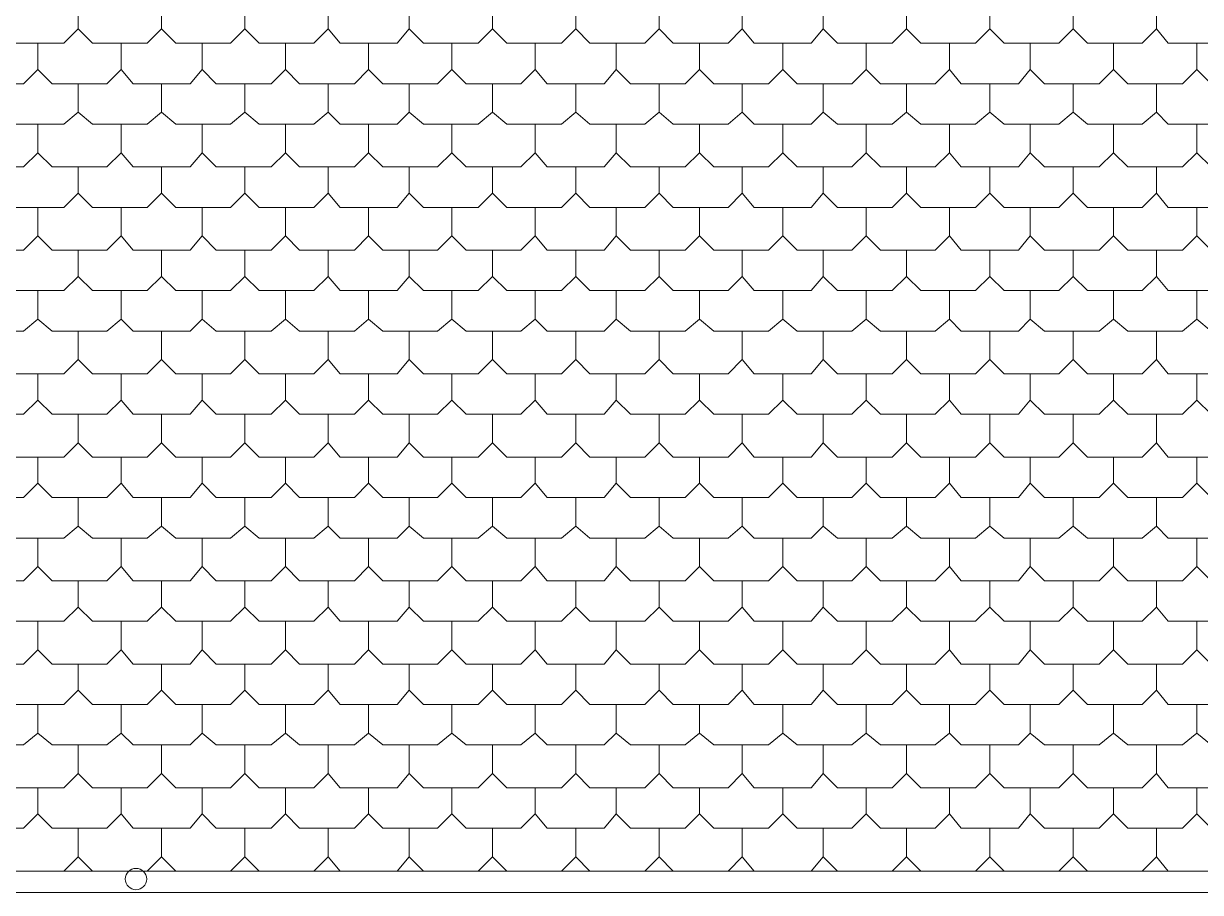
# Model space of a CAD drawing. Header units: millimetres. Extents: x -59 to 47, y 152 to 919.
# Drawn here: x -24.11 to -17.77, y 598.61 to 603.29 of the extents above; entities that cross this region are included whole.
import ezdxf

# ---------------------------------------------------------------- set-up
doc = ezdxf.new("R2010")
doc.units = ezdxf.units.MM
doc.layers.add('PDF_014408$BL-ROOF', color=7, linetype='Continuous')
doc.layers.add('PDF_014408$PL-SERVICES-STORMWATER', color=7, linetype='Continuous')

msp = doc.modelspace()

# ---------------------------------------------------------------- linework, layer by layer
at = {"layer": 'PDF_014408$BL-ROOF', "lineweight": 9}
for points in [[(-5.2911, 598.6091), (-49.8098, 598.6091), (-49.8098, 617.7655), (16.7503, 617.7655), (16.7503, 598.6091), (7.7619, 598.6091)], [(-24.2679, 603.2636), (-24.191, 603.1866), (-23.8961, 603.1866), (-23.8192, 603.2636), (-23.8192, 603.4174)], [(-23.8192, 603.2636), (-23.7422, 603.1866), (-23.4473, 603.1866), (-23.3704, 603.2636), (-23.3704, 603.4174)], [(-23.3704, 603.2636), (-23.2935, 603.1866), (-22.9985, 603.1866), (-22.9216, 603.2636), (-22.9216, 603.4174)], [(-22.9216, 603.2636), (-22.8447, 603.1866), (-22.5498, 603.1866), (-22.4728, 603.2636), (-22.4728, 603.4174)], [(-22.4728, 603.2636), (-22.4087, 603.1866), (-22.101, 603.1866), (-22.0369, 603.2636), (-22.0369, 603.4174)], [(-22.0369, 603.2636), (-21.9599, 603.1866), (-21.665, 603.1866), (-21.5881, 603.2636), (-21.5881, 603.4174)], [(-21.5881, 603.2636), (-21.5112, 603.1866), (-21.2163, 603.1866), (-21.1393, 603.2636), (-21.1393, 603.4174)], [(-21.1393, 603.2636), (-21.0624, 603.1866), (-20.7675, 603.1866), (-20.6905, 603.2636), (-20.6905, 603.4174)], [(-20.6905, 603.2636), (-20.6136, 603.1866), (-20.3187, 603.1866), (-20.2418, 603.2636), (-20.2418, 603.4174)], [(-20.2418, 603.2636), (-20.1777, 603.1866), (-19.8699, 603.1866), (-19.8058, 603.2636), (-19.8058, 603.4174)], [(-19.8058, 603.2636), (-19.7289, 603.1866), (-19.434, 603.1866), (-19.357, 603.2636), (-19.357, 603.4174)], [(-19.357, 603.2636), (-19.2801, 603.1866), (-18.9852, 603.1866), (-18.9083, 603.2636), (-18.9083, 603.4174)], [(-18.9083, 603.2636), (-18.8313, 603.1866), (-18.5364, 603.1866), (-18.4595, 603.2636), (-18.4595, 603.4174)], [(-18.4595, 603.2636), (-18.3825, 603.1866), (-18.0876, 603.1866), (-18.0107, 603.2636), (-18.0107, 603.4174)], [(-18.0107, 603.2636), (-17.9466, 603.1866), (-17.6389, 603.1866), (-17.5747, 603.2636), (-17.5747, 603.4174)], [(-24.4859, 603.0456), (-24.409, 602.9686), (-24.1141, 602.9686), (-24.0371, 603.0456), (-24.0371, 603.1866)], [(-24.0371, 603.0456), (-23.9602, 602.9686), (-23.6653, 602.9686), (-23.5884, 603.0456), (-23.5884, 603.1866)], [(-23.5884, 603.0456), (-23.5243, 602.9686), (-23.2165, 602.9686), (-23.1524, 603.0456), (-23.1524, 603.1866)], [(-23.1524, 603.0456), (-23.0755, 602.9686), (-22.7806, 602.9686), (-22.7036, 603.0456), (-22.7036, 603.1866)], [(-22.7036, 603.0456), (-22.6267, 602.9686), (-22.3318, 602.9686), (-22.2549, 603.0456), (-22.2549, 603.1866)], [(-22.2549, 603.0456), (-22.1779, 602.9686), (-21.883, 602.9686), (-21.8061, 603.0456), (-21.8061, 603.1866)], [(-21.8061, 603.0456), (-21.7291, 602.9686), (-21.4342, 602.9686), (-21.3573, 603.0456), (-21.3573, 603.1866)], [(-21.3573, 603.0456), (-21.2932, 602.9686), (-20.9855, 602.9686), (-20.9213, 603.0456), (-20.9213, 603.1866)], [(-20.9213, 603.0456), (-20.8444, 602.9686), (-20.5495, 602.9686), (-20.4726, 603.0456), (-20.4726, 603.1866)], [(-20.4726, 603.0456), (-20.3956, 602.9686), (-20.1007, 602.9686), (-20.0238, 603.0456), (-20.0238, 603.1866)], [(-20.0238, 603.0456), (-19.9469, 602.9686), (-19.6519, 602.9686), (-19.575, 603.0456), (-19.575, 603.1866)], [(-19.575, 603.0456), (-19.4981, 602.9686), (-19.2032, 602.9686), (-19.1262, 603.0456), (-19.1262, 603.1866)], [(-19.1262, 603.0456), (-19.0621, 602.9686), (-18.7544, 602.9686), (-18.6903, 603.0456), (-18.6903, 603.1866)], [(-18.6903, 603.0456), (-18.6133, 602.9686), (-18.3184, 602.9686), (-18.2415, 603.0456), (-18.2415, 603.1866)], [(-18.2415, 603.0456), (-18.1646, 602.9686), (-17.8697, 602.9686), (-17.7927, 603.0456), (-17.7927, 603.1866)], [(-17.7927, 603.0456), (-17.7158, 602.9686), (-17.4209, 602.9686), (-17.3439, 603.0456), (-17.3439, 603.1866)], [(-24.2679, 602.8148), (-24.191, 602.7507), (-23.8961, 602.7507), (-23.8192, 602.8148), (-23.8192, 602.9686)], [(-23.8192, 602.8148), (-23.7422, 602.7507), (-23.4473, 602.7507), (-23.3704, 602.8148), (-23.3704, 602.9686)], [(-23.3704, 602.8148), (-23.2935, 602.7507), (-22.9985, 602.7507), (-22.9216, 602.8148), (-22.9216, 602.9686)], [(-22.9216, 602.8148), (-22.8447, 602.7507), (-22.5498, 602.7507), (-22.4728, 602.8148), (-22.4728, 602.9686)], [(-22.4728, 602.8148), (-22.4087, 602.7507), (-22.101, 602.7507), (-22.0369, 602.8148), (-22.0369, 602.9686)], [(-22.0369, 602.8148), (-21.9599, 602.7507), (-21.665, 602.7507), (-21.5881, 602.8148), (-21.5881, 602.9686)], [(-21.5881, 602.8148), (-21.5112, 602.7507), (-21.2163, 602.7507), (-21.1393, 602.8148), (-21.1393, 602.9686)], [(-21.1393, 602.8148), (-21.0624, 602.7507), (-20.7675, 602.7507), (-20.6905, 602.8148), (-20.6905, 602.9686)], [(-20.6905, 602.8148), (-20.6136, 602.7507), (-20.3187, 602.7507), (-20.2418, 602.8148), (-20.2418, 602.9686)], [(-20.2418, 602.8148), (-20.1777, 602.7507), (-19.8699, 602.7507), (-19.8058, 602.8148), (-19.8058, 602.9686)], [(-19.8058, 602.8148), (-19.7289, 602.7507), (-19.434, 602.7507), (-19.357, 602.8148), (-19.357, 602.9686)], [(-19.357, 602.8148), (-19.2801, 602.7507), (-18.9852, 602.7507), (-18.9083, 602.8148), (-18.9083, 602.9686)], [(-18.9083, 602.8148), (-18.8313, 602.7507), (-18.5364, 602.7507), (-18.4595, 602.8148), (-18.4595, 602.9686)], [(-18.4595, 602.8148), (-18.3825, 602.7507), (-18.0876, 602.7507), (-18.0107, 602.8148), (-18.0107, 602.9686)], [(-18.0107, 602.8148), (-17.9466, 602.7507), (-17.6389, 602.7507), (-17.5747, 602.8148), (-17.5747, 602.9686)], [(-24.4859, 602.5968), (-24.409, 602.5199), (-24.1141, 602.5199), (-24.0371, 602.5968), (-24.0371, 602.7507)], [(-24.0371, 602.5968), (-23.9602, 602.5199), (-23.6653, 602.5199), (-23.5884, 602.5968), (-23.5884, 602.7507)], [(-23.5884, 602.5968), (-23.5243, 602.5199), (-23.2165, 602.5199), (-23.1524, 602.5968), (-23.1524, 602.7507)], [(-23.1524, 602.5968), (-23.0755, 602.5199), (-22.7806, 602.5199), (-22.7036, 602.5968), (-22.7036, 602.7507)], [(-22.7036, 602.5968), (-22.6267, 602.5199), (-22.3318, 602.5199), (-22.2549, 602.5968), (-22.2549, 602.7507)], [(-22.2549, 602.5968), (-22.1779, 602.5199), (-21.883, 602.5199), (-21.8061, 602.5968), (-21.8061, 602.7507)], [(-21.8061, 602.5968), (-21.7291, 602.5199), (-21.4342, 602.5199), (-21.3573, 602.5968), (-21.3573, 602.7507)], [(-21.3573, 602.5968), (-21.2932, 602.5199), (-20.9855, 602.5199), (-20.9213, 602.5968), (-20.9213, 602.7507)], [(-20.9213, 602.5968), (-20.8444, 602.5199), (-20.5495, 602.5199), (-20.4726, 602.5968), (-20.4726, 602.7507)], [(-20.4726, 602.5968), (-20.3956, 602.5199), (-20.1007, 602.5199), (-20.0238, 602.5968), (-20.0238, 602.7507)], [(-20.0238, 602.5968), (-19.9469, 602.5199), (-19.6519, 602.5199), (-19.575, 602.5968), (-19.575, 602.7507)], [(-19.575, 602.5968), (-19.4981, 602.5199), (-19.2032, 602.5199), (-19.1262, 602.5968), (-19.1262, 602.7507)], [(-19.1262, 602.5968), (-19.0621, 602.5199), (-18.7544, 602.5199), (-18.6903, 602.5968), (-18.6903, 602.7507)], [(-18.6903, 602.5968), (-18.6133, 602.5199), (-18.3184, 602.5199), (-18.2415, 602.5968), (-18.2415, 602.7507)], [(-18.2415, 602.5968), (-18.1646, 602.5199), (-17.8697, 602.5199), (-17.7927, 602.5968), (-17.7927, 602.7507)], [(-17.7927, 602.5968), (-17.7158, 602.5199), (-17.4209, 602.5199), (-17.3439, 602.5968), (-17.3439, 602.7507)], [(-24.2679, 602.3788), (-24.191, 602.3019), (-23.8961, 602.3019), (-23.8192, 602.3788), (-23.8192, 602.5199)], [(-23.8192, 602.3788), (-23.7422, 602.3019), (-23.4473, 602.3019), (-23.3704, 602.3788), (-23.3704, 602.5199)], [(-23.3704, 602.3788), (-23.2935, 602.3019), (-22.9985, 602.3019), (-22.9216, 602.3788), (-22.9216, 602.5199)], [(-22.9216, 602.3788), (-22.8447, 602.3019), (-22.5498, 602.3019), (-22.4728, 602.3788), (-22.4728, 602.5199)], [(-22.4728, 602.3788), (-22.4087, 602.3019), (-22.101, 602.3019), (-22.0369, 602.3788), (-22.0369, 602.5199)], [(-22.0369, 602.3788), (-21.9599, 602.3019), (-21.665, 602.3019), (-21.5881, 602.3788), (-21.5881, 602.5199)], [(-21.5881, 602.3788), (-21.5112, 602.3019), (-21.2163, 602.3019), (-21.1393, 602.3788), (-21.1393, 602.5199)], [(-21.1393, 602.3788), (-21.0624, 602.3019), (-20.7675, 602.3019), (-20.6905, 602.3788), (-20.6905, 602.5199)], [(-20.6905, 602.3788), (-20.6136, 602.3019), (-20.3187, 602.3019), (-20.2418, 602.3788), (-20.2418, 602.5199)], [(-20.2418, 602.3788), (-20.1777, 602.3019), (-19.8699, 602.3019), (-19.8058, 602.3788), (-19.8058, 602.5199)], [(-19.8058, 602.3788), (-19.7289, 602.3019), (-19.434, 602.3019), (-19.357, 602.3788), (-19.357, 602.5199)], [(-19.357, 602.3788), (-19.2801, 602.3019), (-18.9852, 602.3019), (-18.9083, 602.3788), (-18.9083, 602.5199)], [(-18.9083, 602.3788), (-18.8313, 602.3019), (-18.5364, 602.3019), (-18.4595, 602.3788), (-18.4595, 602.5199)], [(-18.4595, 602.3788), (-18.3825, 602.3019), (-18.0876, 602.3019), (-18.0107, 602.3788), (-18.0107, 602.5199)], [(-18.0107, 602.3788), (-17.9466, 602.3019), (-17.6389, 602.3019), (-17.5747, 602.3788), (-17.5747, 602.5199)], [(-24.4859, 602.148), (-24.409, 602.0711), (-24.1141, 602.0711), (-24.0371, 602.148), (-24.0371, 602.3019)], [(-24.0371, 602.148), (-23.9602, 602.0711), (-23.6653, 602.0711), (-23.5884, 602.148), (-23.5884, 602.3019)], [(-23.5884, 602.148), (-23.5243, 602.0711), (-23.2165, 602.0711), (-23.1524, 602.148), (-23.1524, 602.3019)], [(-23.1524, 602.148), (-23.0755, 602.0711), (-22.7806, 602.0711), (-22.7036, 602.148), (-22.7036, 602.3019)], [(-22.7036, 602.148), (-22.6267, 602.0711), (-22.3318, 602.0711), (-22.2549, 602.148), (-22.2549, 602.3019)], [(-22.2549, 602.148), (-22.1779, 602.0711), (-21.883, 602.0711), (-21.8061, 602.148), (-21.8061, 602.3019)], [(-21.8061, 602.148), (-21.7291, 602.0711), (-21.4342, 602.0711), (-21.3573, 602.148), (-21.3573, 602.3019)], [(-21.3573, 602.148), (-21.2932, 602.0711), (-20.9855, 602.0711), (-20.9213, 602.148), (-20.9213, 602.3019)], [(-20.9213, 602.148), (-20.8444, 602.0711), (-20.5495, 602.0711), (-20.4726, 602.148), (-20.4726, 602.3019)], [(-20.4726, 602.148), (-20.3956, 602.0711), (-20.1007, 602.0711), (-20.0238, 602.148), (-20.0238, 602.3019)], [(-20.0238, 602.148), (-19.9469, 602.0711), (-19.6519, 602.0711), (-19.575, 602.148), (-19.575, 602.3019)], [(-19.575, 602.148), (-19.4981, 602.0711), (-19.2032, 602.0711), (-19.1262, 602.148), (-19.1262, 602.3019)], [(-19.1262, 602.148), (-19.0621, 602.0711), (-18.7544, 602.0711), (-18.6903, 602.148), (-18.6903, 602.3019)], [(-18.6903, 602.148), (-18.6133, 602.0711), (-18.3184, 602.0711), (-18.2415, 602.148), (-18.2415, 602.3019)], [(-18.2415, 602.148), (-18.1646, 602.0711), (-17.8697, 602.0711), (-17.7927, 602.148), (-17.7927, 602.3019)], [(-17.7927, 602.148), (-17.7158, 602.0711), (-17.4209, 602.0711), (-17.3439, 602.148), (-17.3439, 602.3019)], [(-24.2679, 601.93), (-24.191, 601.8531), (-23.8961, 601.8531), (-23.8192, 601.93), (-23.8192, 602.0711)], [(-23.8192, 601.93), (-23.7422, 601.8531), (-23.4473, 601.8531), (-23.3704, 601.93), (-23.3704, 602.0711)], [(-23.3704, 601.93), (-23.2935, 601.8531), (-22.9985, 601.8531), (-22.9216, 601.93), (-22.9216, 602.0711)], [(-22.9216, 601.93), (-22.8447, 601.8531), (-22.5498, 601.8531), (-22.4728, 601.93), (-22.4728, 602.0711)], [(-22.4728, 601.93), (-22.4087, 601.8531), (-22.101, 601.8531), (-22.0369, 601.93), (-22.0369, 602.0711)], [(-22.0369, 601.93), (-21.9599, 601.8531), (-21.665, 601.8531), (-21.5881, 601.93), (-21.5881, 602.0711)], [(-21.5881, 601.93), (-21.5112, 601.8531), (-21.2163, 601.8531), (-21.1393, 601.93), (-21.1393, 602.0711)], [(-21.1393, 601.93), (-21.0624, 601.8531), (-20.7675, 601.8531), (-20.6905, 601.93), (-20.6905, 602.0711)], [(-20.6905, 601.93), (-20.6136, 601.8531), (-20.3187, 601.8531), (-20.2418, 601.93), (-20.2418, 602.0711)], [(-20.2418, 601.93), (-20.1777, 601.8531), (-19.8699, 601.8531), (-19.8058, 601.93), (-19.8058, 602.0711)], [(-19.8058, 601.93), (-19.7289, 601.8531), (-19.434, 601.8531), (-19.357, 601.93), (-19.357, 602.0711)], [(-19.357, 601.93), (-19.2801, 601.8531), (-18.9852, 601.8531), (-18.9083, 601.93), (-18.9083, 602.0711)], [(-18.9083, 601.93), (-18.8313, 601.8531), (-18.5364, 601.8531), (-18.4595, 601.93), (-18.4595, 602.0711)], [(-18.4595, 601.93), (-18.3825, 601.8531), (-18.0876, 601.8531), (-18.0107, 601.93), (-18.0107, 602.0711)], [(-18.0107, 601.93), (-17.9466, 601.8531), (-17.6389, 601.8531), (-17.5747, 601.93), (-17.5747, 602.0711)], [(-24.4859, 601.6992), (-24.409, 601.6351), (-24.1141, 601.6351), (-24.0371, 601.6992), (-24.0371, 601.8531)], [(-24.0371, 601.6992), (-23.9602, 601.6351), (-23.6653, 601.6351), (-23.5884, 601.6992), (-23.5884, 601.8531)], [(-23.5884, 601.6992), (-23.5243, 601.6351), (-23.2165, 601.6351), (-23.1524, 601.6992), (-23.1524, 601.8531)], [(-23.1524, 601.6992), (-23.0755, 601.6351), (-22.7806, 601.6351), (-22.7036, 601.6992), (-22.7036, 601.8531)], [(-22.7036, 601.6992), (-22.6267, 601.6351), (-22.3318, 601.6351), (-22.2549, 601.6992), (-22.2549, 601.8531)], [(-22.2549, 601.6992), (-22.1779, 601.6351), (-21.883, 601.6351), (-21.8061, 601.6992), (-21.8061, 601.8531)], [(-21.8061, 601.6992), (-21.7291, 601.6351), (-21.4342, 601.6351), (-21.3573, 601.6992), (-21.3573, 601.8531)], [(-21.3573, 601.6992), (-21.2932, 601.6351), (-20.9855, 601.6351), (-20.9213, 601.6992), (-20.9213, 601.8531)], [(-20.9213, 601.6992), (-20.8444, 601.6351), (-20.5495, 601.6351), (-20.4726, 601.6992), (-20.4726, 601.8531)], [(-20.4726, 601.6992), (-20.3956, 601.6351), (-20.1007, 601.6351), (-20.0238, 601.6992), (-20.0238, 601.8531)], [(-20.0238, 601.6992), (-19.9469, 601.6351), (-19.6519, 601.6351), (-19.575, 601.6992), (-19.575, 601.8531)], [(-19.575, 601.6992), (-19.4981, 601.6351), (-19.2032, 601.6351), (-19.1262, 601.6992), (-19.1262, 601.8531)], [(-19.1262, 601.6992), (-19.0621, 601.6351), (-18.7544, 601.6351), (-18.6903, 601.6992), (-18.6903, 601.8531)], [(-18.6903, 601.6992), (-18.6133, 601.6351), (-18.3184, 601.6351), (-18.2415, 601.6992), (-18.2415, 601.8531)], [(-18.2415, 601.6992), (-18.1646, 601.6351), (-17.8697, 601.6351), (-17.7927, 601.6992), (-17.7927, 601.8531)], [(-17.7927, 601.6992), (-17.7158, 601.6351), (-17.4209, 601.6351), (-17.3439, 601.6992), (-17.3439, 601.8531)], [(-24.2679, 601.4813), (-24.191, 601.4043), (-23.8961, 601.4043), (-23.8192, 601.4813), (-23.8192, 601.6351)], [(-23.8192, 601.4813), (-23.7422, 601.4043), (-23.4473, 601.4043), (-23.3704, 601.4813), (-23.3704, 601.6351)], [(-23.3704, 601.4813), (-23.2935, 601.4043), (-22.9985, 601.4043), (-22.9216, 601.4813), (-22.9216, 601.6351)], [(-22.9216, 601.4813), (-22.8447, 601.4043), (-22.5498, 601.4043), (-22.4728, 601.4813), (-22.4728, 601.6351)], [(-22.4728, 601.4813), (-22.4087, 601.4043), (-22.101, 601.4043), (-22.0369, 601.4813), (-22.0369, 601.6351)], [(-22.0369, 601.4813), (-21.9599, 601.4043), (-21.665, 601.4043), (-21.5881, 601.4813), (-21.5881, 601.6351)], [(-21.5881, 601.4813), (-21.5112, 601.4043), (-21.2163, 601.4043), (-21.1393, 601.4813), (-21.1393, 601.6351)], [(-21.1393, 601.4813), (-21.0624, 601.4043), (-20.7675, 601.4043), (-20.6905, 601.4813), (-20.6905, 601.6351)], [(-20.6905, 601.4813), (-20.6136, 601.4043), (-20.3187, 601.4043), (-20.2418, 601.4813), (-20.2418, 601.6351)], [(-20.2418, 601.4813), (-20.1777, 601.4043), (-19.8699, 601.4043), (-19.8058, 601.4813), (-19.8058, 601.6351)], [(-19.8058, 601.4813), (-19.7289, 601.4043), (-19.434, 601.4043), (-19.357, 601.4813), (-19.357, 601.6351)], [(-19.357, 601.4813), (-19.2801, 601.4043), (-18.9852, 601.4043), (-18.9083, 601.4813), (-18.9083, 601.6351)], [(-18.9083, 601.4813), (-18.8313, 601.4043), (-18.5364, 601.4043), (-18.4595, 601.4813), (-18.4595, 601.6351)], [(-18.4595, 601.4813), (-18.3825, 601.4043), (-18.0876, 601.4043), (-18.0107, 601.4813), (-18.0107, 601.6351)], [(-18.0107, 601.4813), (-17.9466, 601.4043), (-17.6389, 601.4043), (-17.5747, 601.4813), (-17.5747, 601.6351)], [(-24.4859, 601.2633), (-24.409, 601.1864), (-24.1141, 601.1864), (-24.0371, 601.2633), (-24.0371, 601.4043)], [(-24.0371, 601.2633), (-23.9602, 601.1864), (-23.6653, 601.1864), (-23.5884, 601.2633), (-23.5884, 601.4043)], [(-23.5884, 601.2633), (-23.5243, 601.1864), (-23.2165, 601.1864), (-23.1524, 601.2633), (-23.1524, 601.4043)], [(-23.1524, 601.2633), (-23.0755, 601.1864), (-22.7806, 601.1864), (-22.7036, 601.2633), (-22.7036, 601.4043)], [(-22.7036, 601.2633), (-22.6267, 601.1864), (-22.3318, 601.1864), (-22.2549, 601.2633), (-22.2549, 601.4043)], [(-22.2549, 601.2633), (-22.1779, 601.1864), (-21.883, 601.1864), (-21.8061, 601.2633), (-21.8061, 601.4043)], [(-21.8061, 601.2633), (-21.7291, 601.1864), (-21.4342, 601.1864), (-21.3573, 601.2633), (-21.3573, 601.4043)], [(-21.3573, 601.2633), (-21.2932, 601.1864), (-20.9855, 601.1864), (-20.9213, 601.2633), (-20.9213, 601.4043)], [(-20.9213, 601.2633), (-20.8444, 601.1864), (-20.5495, 601.1864), (-20.4726, 601.2633), (-20.4726, 601.4043)], [(-20.4726, 601.2633), (-20.3956, 601.1864), (-20.1007, 601.1864), (-20.0238, 601.2633), (-20.0238, 601.4043)], [(-20.0238, 601.2633), (-19.9469, 601.1864), (-19.6519, 601.1864), (-19.575, 601.2633), (-19.575, 601.4043)], [(-19.575, 601.2633), (-19.4981, 601.1864), (-19.2032, 601.1864), (-19.1262, 601.2633), (-19.1262, 601.4043)], [(-19.1262, 601.2633), (-19.0621, 601.1864), (-18.7544, 601.1864), (-18.6903, 601.2633), (-18.6903, 601.4043)], [(-18.6903, 601.2633), (-18.6133, 601.1864), (-18.3184, 601.1864), (-18.2415, 601.2633), (-18.2415, 601.4043)], [(-18.2415, 601.2633), (-18.1646, 601.1864), (-17.8697, 601.1864), (-17.7927, 601.2633), (-17.7927, 601.4043)], [(-17.7927, 601.2633), (-17.7158, 601.1864), (-17.4209, 601.1864), (-17.3439, 601.2633), (-17.3439, 601.4043)], [(-24.2679, 601.0325), (-24.191, 600.9556), (-23.8961, 600.9556), (-23.8192, 601.0325), (-23.8192, 601.1864)], [(-23.8192, 601.0325), (-23.7422, 600.9556), (-23.4473, 600.9556), (-23.3704, 601.0325), (-23.3704, 601.1864)], [(-23.3704, 601.0325), (-23.2935, 600.9556), (-22.9985, 600.9556), (-22.9216, 601.0325), (-22.9216, 601.1864)], [(-22.9216, 601.0325), (-22.8447, 600.9556), (-22.5498, 600.9556), (-22.4728, 601.0325), (-22.4728, 601.1864)], [(-22.4728, 601.0325), (-22.4087, 600.9556), (-22.101, 600.9556), (-22.0369, 601.0325), (-22.0369, 601.1864)], [(-22.0369, 601.0325), (-21.9599, 600.9556), (-21.665, 600.9556), (-21.5881, 601.0325), (-21.5881, 601.1864)], [(-21.5881, 601.0325), (-21.5112, 600.9556), (-21.2163, 600.9556), (-21.1393, 601.0325), (-21.1393, 601.1864)], [(-21.1393, 601.0325), (-21.0624, 600.9556), (-20.7675, 600.9556), (-20.6905, 601.0325), (-20.6905, 601.1864)], [(-20.6905, 601.0325), (-20.6136, 600.9556), (-20.3187, 600.9556), (-20.2418, 601.0325), (-20.2418, 601.1864)], [(-20.2418, 601.0325), (-20.1777, 600.9556), (-19.8699, 600.9556), (-19.8058, 601.0325), (-19.8058, 601.1864)], [(-19.8058, 601.0325), (-19.7289, 600.9556), (-19.434, 600.9556), (-19.357, 601.0325), (-19.357, 601.1864)], [(-19.357, 601.0325), (-19.2801, 600.9556), (-18.9852, 600.9556), (-18.9083, 601.0325), (-18.9083, 601.1864)], [(-18.9083, 601.0325), (-18.8313, 600.9556), (-18.5364, 600.9556), (-18.4595, 601.0325), (-18.4595, 601.1864)], [(-18.4595, 601.0325), (-18.3825, 600.9556), (-18.0876, 600.9556), (-18.0107, 601.0325), (-18.0107, 601.1864)], [(-18.0107, 601.0325), (-17.9466, 600.9556), (-17.6389, 600.9556), (-17.5747, 601.0325), (-17.5747, 601.1864)], [(-24.4859, 600.8145), (-24.409, 600.7376), (-24.1141, 600.7376), (-24.0371, 600.8145), (-24.0371, 600.9556)], [(-24.0371, 600.8145), (-23.9602, 600.7376), (-23.6653, 600.7376), (-23.5884, 600.8145), (-23.5884, 600.9556)], [(-23.5884, 600.8145), (-23.5243, 600.7376), (-23.2165, 600.7376), (-23.1524, 600.8145), (-23.1524, 600.9556)], [(-23.1524, 600.8145), (-23.0755, 600.7376), (-22.7806, 600.7376), (-22.7036, 600.8145), (-22.7036, 600.9556)], [(-22.7036, 600.8145), (-22.6267, 600.7376), (-22.3318, 600.7376), (-22.2549, 600.8145), (-22.2549, 600.9556)], [(-22.2549, 600.8145), (-22.1779, 600.7376), (-21.883, 600.7376), (-21.8061, 600.8145), (-21.8061, 600.9556)], [(-21.8061, 600.8145), (-21.7291, 600.7376), (-21.4342, 600.7376), (-21.3573, 600.8145), (-21.3573, 600.9556)], [(-21.3573, 600.8145), (-21.2932, 600.7376), (-20.9855, 600.7376), (-20.9213, 600.8145), (-20.9213, 600.9556)], [(-20.9213, 600.8145), (-20.8444, 600.7376), (-20.5495, 600.7376), (-20.4726, 600.8145), (-20.4726, 600.9556)], [(-20.4726, 600.8145), (-20.3956, 600.7376), (-20.1007, 600.7376), (-20.0238, 600.8145), (-20.0238, 600.9556)], [(-20.0238, 600.8145), (-19.9469, 600.7376), (-19.6519, 600.7376), (-19.575, 600.8145), (-19.575, 600.9556)], [(-19.575, 600.8145), (-19.4981, 600.7376), (-19.2032, 600.7376), (-19.1262, 600.8145), (-19.1262, 600.9556)], [(-19.1262, 600.8145), (-19.0621, 600.7376), (-18.7544, 600.7376), (-18.6903, 600.8145), (-18.6903, 600.9556)], [(-18.6903, 600.8145), (-18.6133, 600.7376), (-18.3184, 600.7376), (-18.2415, 600.8145), (-18.2415, 600.9556)], [(-18.2415, 600.8145), (-18.1646, 600.7376), (-17.8697, 600.7376), (-17.7927, 600.8145), (-17.7927, 600.9556)], [(-17.7927, 600.8145), (-17.7158, 600.7376), (-17.4209, 600.7376), (-17.3439, 600.8145), (-17.3439, 600.9556)], [(-24.2679, 600.5837), (-24.191, 600.5196), (-23.8961, 600.5196), (-23.8192, 600.5837), (-23.8192, 600.7376)], [(-23.8192, 600.5837), (-23.7422, 600.5196), (-23.4473, 600.5196), (-23.3704, 600.5837), (-23.3704, 600.7376)], [(-23.3704, 600.5837), (-23.2935, 600.5196), (-22.9985, 600.5196), (-22.9216, 600.5837), (-22.9216, 600.7376)], [(-22.9216, 600.5837), (-22.8447, 600.5196), (-22.5498, 600.5196), (-22.4728, 600.5837), (-22.4728, 600.7376)], [(-22.4728, 600.5837), (-22.4087, 600.5196), (-22.101, 600.5196), (-22.0369, 600.5837), (-22.0369, 600.7376)], [(-22.0369, 600.5837), (-21.9599, 600.5196), (-21.665, 600.5196), (-21.5881, 600.5837), (-21.5881, 600.7376)], [(-21.5881, 600.5837), (-21.5112, 600.5196), (-21.2163, 600.5196), (-21.1393, 600.5837), (-21.1393, 600.7376)], [(-21.1393, 600.5837), (-21.0624, 600.5196), (-20.7675, 600.5196), (-20.6905, 600.5837), (-20.6905, 600.7376)], [(-20.6905, 600.5837), (-20.6136, 600.5196), (-20.3187, 600.5196), (-20.2418, 600.5837), (-20.2418, 600.7376)], [(-20.2418, 600.5837), (-20.1777, 600.5196), (-19.8699, 600.5196), (-19.8058, 600.5837), (-19.8058, 600.7376)], [(-19.8058, 600.5837), (-19.7289, 600.5196), (-19.434, 600.5196), (-19.357, 600.5837), (-19.357, 600.7376)], [(-19.357, 600.5837), (-19.2801, 600.5196), (-18.9852, 600.5196), (-18.9083, 600.5837), (-18.9083, 600.7376)], [(-18.9083, 600.5837), (-18.8313, 600.5196), (-18.5364, 600.5196), (-18.4595, 600.5837), (-18.4595, 600.7376)], [(-18.4595, 600.5837), (-18.3825, 600.5196), (-18.0876, 600.5196), (-18.0107, 600.5837), (-18.0107, 600.7376)], [(-18.0107, 600.5837), (-17.9466, 600.5196), (-17.6389, 600.5196), (-17.5747, 600.5837), (-17.5747, 600.7376)], [(-24.4859, 600.3657), (-24.409, 600.2888), (-24.1141, 600.2888), (-24.0371, 600.3657), (-24.0371, 600.5196)], [(-24.0371, 600.3657), (-23.9602, 600.2888), (-23.6653, 600.2888), (-23.5884, 600.3657), (-23.5884, 600.5196)], [(-23.5884, 600.3657), (-23.5243, 600.2888), (-23.2165, 600.2888), (-23.1524, 600.3657), (-23.1524, 600.5196)], [(-23.1524, 600.3657), (-23.0755, 600.2888), (-22.7806, 600.2888), (-22.7036, 600.3657), (-22.7036, 600.5196)], [(-22.7036, 600.3657), (-22.6267, 600.2888), (-22.3318, 600.2888), (-22.2549, 600.3657), (-22.2549, 600.5196)], [(-22.2549, 600.3657), (-22.1779, 600.2888), (-21.883, 600.2888), (-21.8061, 600.3657), (-21.8061, 600.5196)], [(-21.8061, 600.3657), (-21.7291, 600.2888), (-21.4342, 600.2888), (-21.3573, 600.3657), (-21.3573, 600.5196)], [(-21.3573, 600.3657), (-21.2932, 600.2888), (-20.9855, 600.2888), (-20.9213, 600.3657), (-20.9213, 600.5196)], [(-20.9213, 600.3657), (-20.8444, 600.2888), (-20.5495, 600.2888), (-20.4726, 600.3657), (-20.4726, 600.5196)], [(-20.4726, 600.3657), (-20.3956, 600.2888), (-20.1007, 600.2888), (-20.0238, 600.3657), (-20.0238, 600.5196)], [(-20.0238, 600.3657), (-19.9469, 600.2888), (-19.6519, 600.2888), (-19.575, 600.3657), (-19.575, 600.5196)], [(-19.575, 600.3657), (-19.4981, 600.2888), (-19.2032, 600.2888), (-19.1262, 600.3657), (-19.1262, 600.5196)], [(-19.1262, 600.3657), (-19.0621, 600.2888), (-18.7544, 600.2888), (-18.6903, 600.3657), (-18.6903, 600.5196)], [(-18.6903, 600.3657), (-18.6133, 600.2888), (-18.3184, 600.2888), (-18.2415, 600.3657), (-18.2415, 600.5196)], [(-18.2415, 600.3657), (-18.1646, 600.2888), (-17.8697, 600.2888), (-17.7927, 600.3657), (-17.7927, 600.5196)], [(-17.7927, 600.3657), (-17.7158, 600.2888), (-17.4209, 600.2888), (-17.3439, 600.3657), (-17.3439, 600.5196)], [(-24.2679, 600.1478), (-24.191, 600.0708), (-23.8961, 600.0708), (-23.8192, 600.1478), (-23.8192, 600.2888)], [(-23.8192, 600.1478), (-23.7422, 600.0708), (-23.4473, 600.0708), (-23.3704, 600.1478), (-23.3704, 600.2888)], [(-23.3704, 600.1478), (-23.2935, 600.0708), (-22.9985, 600.0708), (-22.9216, 600.1478), (-22.9216, 600.2888)], [(-22.9216, 600.1478), (-22.8447, 600.0708), (-22.5498, 600.0708), (-22.4728, 600.1478), (-22.4728, 600.2888)], [(-22.4728, 600.1478), (-22.4087, 600.0708), (-22.101, 600.0708), (-22.0369, 600.1478), (-22.0369, 600.2888)], [(-22.0369, 600.1478), (-21.9599, 600.0708), (-21.665, 600.0708), (-21.5881, 600.1478), (-21.5881, 600.2888)], [(-21.5881, 600.1478), (-21.5112, 600.0708), (-21.2163, 600.0708), (-21.1393, 600.1478), (-21.1393, 600.2888)], [(-21.1393, 600.1478), (-21.0624, 600.0708), (-20.7675, 600.0708), (-20.6905, 600.1478), (-20.6905, 600.2888)], [(-20.6905, 600.1478), (-20.6136, 600.0708), (-20.3187, 600.0708), (-20.2418, 600.1478), (-20.2418, 600.2888)], [(-20.2418, 600.1478), (-20.1777, 600.0708), (-19.8699, 600.0708), (-19.8058, 600.1478), (-19.8058, 600.2888)], [(-19.8058, 600.1478), (-19.7289, 600.0708), (-19.434, 600.0708), (-19.357, 600.1478), (-19.357, 600.2888)], [(-19.357, 600.1478), (-19.2801, 600.0708), (-18.9852, 600.0708), (-18.9083, 600.1478), (-18.9083, 600.2888)], [(-18.9083, 600.1478), (-18.8313, 600.0708), (-18.5364, 600.0708), (-18.4595, 600.1478), (-18.4595, 600.2888)], [(-18.4595, 600.1478), (-18.3825, 600.0708), (-18.0876, 600.0708), (-18.0107, 600.1478), (-18.0107, 600.2888)], [(-18.0107, 600.1478), (-17.9466, 600.0708), (-17.6389, 600.0708), (-17.5747, 600.1478), (-17.5747, 600.2888)], [(-24.4859, 599.917), (-24.409, 599.84), (-24.1141, 599.84), (-24.0371, 599.917), (-24.0371, 600.0708)], [(-24.0371, 599.917), (-23.9602, 599.84), (-23.6653, 599.84), (-23.5884, 599.917), (-23.5884, 600.0708)], [(-23.5884, 599.917), (-23.5243, 599.84), (-23.2165, 599.84), (-23.1524, 599.917), (-23.1524, 600.0708)], [(-23.1524, 599.917), (-23.0755, 599.84), (-22.7806, 599.84), (-22.7036, 599.917), (-22.7036, 600.0708)], [(-22.7036, 599.917), (-22.6267, 599.84), (-22.3318, 599.84), (-22.2549, 599.917), (-22.2549, 600.0708)], [(-22.2549, 599.917), (-22.1779, 599.84), (-21.883, 599.84), (-21.8061, 599.917), (-21.8061, 600.0708)], [(-21.8061, 599.917), (-21.7291, 599.84), (-21.4342, 599.84), (-21.3573, 599.917), (-21.3573, 600.0708)], [(-21.3573, 599.917), (-21.2932, 599.84), (-20.9855, 599.84), (-20.9213, 599.917), (-20.9213, 600.0708)], [(-20.9213, 599.917), (-20.8444, 599.84), (-20.5495, 599.84), (-20.4726, 599.917), (-20.4726, 600.0708)], [(-20.4726, 599.917), (-20.3956, 599.84), (-20.1007, 599.84), (-20.0238, 599.917), (-20.0238, 600.0708)], [(-20.0238, 599.917), (-19.9469, 599.84), (-19.6519, 599.84), (-19.575, 599.917), (-19.575, 600.0708)], [(-19.575, 599.917), (-19.4981, 599.84), (-19.2032, 599.84), (-19.1262, 599.917), (-19.1262, 600.0708)], [(-19.1262, 599.917), (-19.0621, 599.84), (-18.7544, 599.84), (-18.6903, 599.917), (-18.6903, 600.0708)], [(-18.6903, 599.917), (-18.6133, 599.84), (-18.3184, 599.84), (-18.2415, 599.917), (-18.2415, 600.0708)], [(-18.2415, 599.917), (-18.1646, 599.84), (-17.8697, 599.84), (-17.7927, 599.917), (-17.7927, 600.0708)], [(-17.7927, 599.917), (-17.7158, 599.84), (-17.4209, 599.84), (-17.3439, 599.917), (-17.3439, 600.0708)], [(-24.2679, 599.699), (-24.191, 599.6221), (-23.8961, 599.6221), (-23.8192, 599.699), (-23.8192, 599.84)], [(-23.8192, 599.699), (-23.7422, 599.6221), (-23.4473, 599.6221), (-23.3704, 599.699), (-23.3704, 599.84)], [(-23.3704, 599.699), (-23.2935, 599.6221), (-22.9985, 599.6221), (-22.9216, 599.699), (-22.9216, 599.84)], [(-22.9216, 599.699), (-22.8447, 599.6221), (-22.5498, 599.6221), (-22.4728, 599.699), (-22.4728, 599.84)], [(-22.4728, 599.699), (-22.4087, 599.6221), (-22.101, 599.6221), (-22.0369, 599.699), (-22.0369, 599.84)], [(-22.0369, 599.699), (-21.9599, 599.6221), (-21.665, 599.6221), (-21.5881, 599.699), (-21.5881, 599.84)], [(-21.5881, 599.699), (-21.5112, 599.6221), (-21.2163, 599.6221), (-21.1393, 599.699), (-21.1393, 599.84)], [(-21.1393, 599.699), (-21.0624, 599.6221), (-20.7675, 599.6221), (-20.6905, 599.699), (-20.6905, 599.84)], [(-20.6905, 599.699), (-20.6136, 599.6221), (-20.3187, 599.6221), (-20.2418, 599.699), (-20.2418, 599.84)], [(-20.2418, 599.699), (-20.1777, 599.6221), (-19.8699, 599.6221), (-19.8058, 599.699), (-19.8058, 599.84)], [(-19.8058, 599.699), (-19.7289, 599.6221), (-19.434, 599.6221), (-19.357, 599.699), (-19.357, 599.84)], [(-19.357, 599.699), (-19.2801, 599.6221), (-18.9852, 599.6221), (-18.9083, 599.699), (-18.9083, 599.84)], [(-18.9083, 599.699), (-18.8313, 599.6221), (-18.5364, 599.6221), (-18.4595, 599.699), (-18.4595, 599.84)], [(-18.4595, 599.699), (-18.3825, 599.6221), (-18.0876, 599.6221), (-18.0107, 599.699), (-18.0107, 599.84)], [(-18.0107, 599.699), (-17.9466, 599.6221), (-17.6389, 599.6221), (-17.5747, 599.699), (-17.5747, 599.84)], [(-24.4859, 599.4682), (-24.409, 599.4041), (-24.1141, 599.4041), (-24.0371, 599.4682), (-24.0371, 599.6221)], [(-24.0371, 599.4682), (-23.9602, 599.4041), (-23.6653, 599.4041), (-23.5884, 599.4682), (-23.5884, 599.6221)], [(-23.5884, 599.4682), (-23.5243, 599.4041), (-23.2165, 599.4041), (-23.1524, 599.4682), (-23.1524, 599.6221)], [(-23.1524, 599.4682), (-23.0755, 599.4041), (-22.7806, 599.4041), (-22.7036, 599.4682), (-22.7036, 599.6221)], [(-22.7036, 599.4682), (-22.6267, 599.4041), (-22.3318, 599.4041), (-22.2549, 599.4682), (-22.2549, 599.6221)], [(-22.2549, 599.4682), (-22.1779, 599.4041), (-21.883, 599.4041), (-21.8061, 599.4682), (-21.8061, 599.6221)], [(-21.8061, 599.4682), (-21.7291, 599.4041), (-21.4342, 599.4041), (-21.3573, 599.4682), (-21.3573, 599.6221)], [(-21.3573, 599.4682), (-21.2932, 599.4041), (-20.9855, 599.4041), (-20.9213, 599.4682), (-20.9213, 599.6221)], [(-20.9213, 599.4682), (-20.8444, 599.4041), (-20.5495, 599.4041), (-20.4726, 599.4682), (-20.4726, 599.6221)], [(-20.4726, 599.4682), (-20.3956, 599.4041), (-20.1007, 599.4041), (-20.0238, 599.4682), (-20.0238, 599.6221)], [(-20.0238, 599.4682), (-19.9469, 599.4041), (-19.6519, 599.4041), (-19.575, 599.4682), (-19.575, 599.6221)], [(-19.575, 599.4682), (-19.4981, 599.4041), (-19.2032, 599.4041), (-19.1262, 599.4682), (-19.1262, 599.6221)], [(-19.1262, 599.4682), (-19.0621, 599.4041), (-18.7544, 599.4041), (-18.6903, 599.4682), (-18.6903, 599.6221)], [(-18.6903, 599.4682), (-18.6133, 599.4041), (-18.3184, 599.4041), (-18.2415, 599.4682), (-18.2415, 599.6221)], [(-18.2415, 599.4682), (-18.1646, 599.4041), (-17.8697, 599.4041), (-17.7927, 599.4682), (-17.7927, 599.6221)], [(-17.7927, 599.4682), (-17.7158, 599.4041), (-17.4209, 599.4041), (-17.3439, 599.4682), (-17.3439, 599.6221)], [(-24.2679, 599.2502), (-24.191, 599.1733), (-23.8961, 599.1733), (-23.8192, 599.2502), (-23.8192, 599.4041)], [(-23.8192, 599.2502), (-23.7422, 599.1733), (-23.4473, 599.1733), (-23.3704, 599.2502), (-23.3704, 599.4041)], [(-23.3704, 599.2502), (-23.2935, 599.1733), (-22.9985, 599.1733), (-22.9216, 599.2502), (-22.9216, 599.4041)], [(-22.9216, 599.2502), (-22.8447, 599.1733), (-22.5498, 599.1733), (-22.4728, 599.2502), (-22.4728, 599.4041)], [(-22.4728, 599.2502), (-22.4087, 599.1733), (-22.101, 599.1733), (-22.0369, 599.2502), (-22.0369, 599.4041)], [(-22.0369, 599.2502), (-21.9599, 599.1733), (-21.665, 599.1733), (-21.5881, 599.2502), (-21.5881, 599.4041)], [(-21.5881, 599.2502), (-21.5112, 599.1733), (-21.2163, 599.1733), (-21.1393, 599.2502), (-21.1393, 599.4041)], [(-21.1393, 599.2502), (-21.0624, 599.1733), (-20.7675, 599.1733), (-20.6905, 599.2502), (-20.6905, 599.4041)], [(-20.6905, 599.2502), (-20.6136, 599.1733), (-20.3187, 599.1733), (-20.2418, 599.2502), (-20.2418, 599.4041)], [(-20.2418, 599.2502), (-20.1777, 599.1733), (-19.8699, 599.1733), (-19.8058, 599.2502), (-19.8058, 599.4041)], [(-19.8058, 599.2502), (-19.7289, 599.1733), (-19.434, 599.1733), (-19.357, 599.2502), (-19.357, 599.4041)], [(-19.357, 599.2502), (-19.2801, 599.1733), (-18.9852, 599.1733), (-18.9083, 599.2502), (-18.9083, 599.4041)], [(-18.9083, 599.2502), (-18.8313, 599.1733), (-18.5364, 599.1733), (-18.4595, 599.2502), (-18.4595, 599.4041)], [(-18.4595, 599.2502), (-18.3825, 599.1733), (-18.0876, 599.1733), (-18.0107, 599.2502), (-18.0107, 599.4041)], [(-18.0107, 599.2502), (-17.9466, 599.1733), (-17.6389, 599.1733), (-17.5747, 599.2502), (-17.5747, 599.4041)], [(-24.4859, 599.0322), (-24.409, 598.9553), (-24.1141, 598.9553), (-24.0371, 599.0322), (-24.0371, 599.1733)], [(-24.0371, 599.0322), (-23.9602, 598.9553), (-23.6653, 598.9553), (-23.5884, 599.0322), (-23.5884, 599.1733)], [(-23.5884, 599.0322), (-23.5243, 598.9553), (-23.2165, 598.9553), (-23.1524, 599.0322), (-23.1524, 599.1733)], [(-23.1524, 599.0322), (-23.0755, 598.9553), (-22.7806, 598.9553), (-22.7036, 599.0322), (-22.7036, 599.1733)], [(-22.7036, 599.0322), (-22.6267, 598.9553), (-22.3318, 598.9553), (-22.2549, 599.0322), (-22.2549, 599.1733)], [(-22.2549, 599.0322), (-22.1779, 598.9553), (-21.883, 598.9553), (-21.8061, 599.0322), (-21.8061, 599.1733)], [(-21.8061, 599.0322), (-21.7291, 598.9553), (-21.4342, 598.9553), (-21.3573, 599.0322), (-21.3573, 599.1733)], [(-21.3573, 599.0322), (-21.2932, 598.9553), (-20.9855, 598.9553), (-20.9213, 599.0322), (-20.9213, 599.1733)], [(-20.9213, 599.0322), (-20.8444, 598.9553), (-20.5495, 598.9553), (-20.4726, 599.0322), (-20.4726, 599.1733)], [(-20.4726, 599.0322), (-20.3956, 598.9553), (-20.1007, 598.9553), (-20.0238, 599.0322), (-20.0238, 599.1733)], [(-20.0238, 599.0322), (-19.9469, 598.9553), (-19.6519, 598.9553), (-19.575, 599.0322), (-19.575, 599.1733)], [(-19.575, 599.0322), (-19.4981, 598.9553), (-19.2032, 598.9553), (-19.1262, 599.0322), (-19.1262, 599.1733)], [(-19.1262, 599.0322), (-19.0621, 598.9553), (-18.7544, 598.9553), (-18.6903, 599.0322), (-18.6903, 599.1733)], [(-18.6903, 599.0322), (-18.6133, 598.9553), (-18.3184, 598.9553), (-18.2415, 599.0322), (-18.2415, 599.1733)], [(-18.2415, 599.0322), (-18.1646, 598.9553), (-17.8697, 598.9553), (-17.7927, 599.0322), (-17.7927, 599.1733)], [(-17.7927, 599.0322), (-17.7158, 598.9553), (-17.4209, 598.9553), (-17.3439, 599.0322), (-17.3439, 599.1733)], [(-23.8961, 598.7245), (-23.8192, 598.8014), (-23.8192, 598.9553)], [(-23.4473, 598.7245), (-23.3704, 598.8014), (-23.3704, 598.9553)], [(-22.9985, 598.7245), (-22.9216, 598.8014), (-22.9216, 598.9553)], [(-22.5498, 598.7245), (-22.4728, 598.8014), (-22.4728, 598.9553)], [(-22.101, 598.7245), (-22.0369, 598.8014), (-22.0369, 598.9553)], [(-21.665, 598.7245), (-21.5881, 598.8014), (-21.5881, 598.9553)], [(-21.2163, 598.7245), (-21.1393, 598.8014), (-21.1393, 598.9553)], [(-20.7675, 598.7245), (-20.6905, 598.8014), (-20.6905, 598.9553)], [(-20.3187, 598.7245), (-20.2418, 598.8014), (-20.2418, 598.9553)], [(-19.8699, 598.7245), (-19.8058, 598.8014), (-19.8058, 598.9553)], [(-19.434, 598.7245), (-19.357, 598.8014), (-19.357, 598.9553)], [(-18.9852, 598.7245), (-18.9083, 598.8014), (-18.9083, 598.9553)], [(-18.5364, 598.7245), (-18.4595, 598.8014), (-18.4595, 598.9553)], [(-18.0876, 598.7245), (-18.0107, 598.8014), (-18.0107, 598.9553)], [(-23.8192, 598.8014), (-23.7422, 598.7245)], [(-23.3704, 598.8014), (-23.2935, 598.7245)], [(-22.9216, 598.8014), (-22.8447, 598.7245)], [(-22.4728, 598.8014), (-22.4087, 598.7245)], [(-22.0369, 598.8014), (-21.9599, 598.7245)], [(-21.5881, 598.8014), (-21.5112, 598.7245)], [(-21.1393, 598.8014), (-21.0624, 598.7245)], [(-20.6905, 598.8014), (-20.6136, 598.7245)], [(-20.2418, 598.8014), (-20.1777, 598.7245)], [(-19.8058, 598.8014), (-19.7289, 598.7245)], [(-19.357, 598.8014), (-19.2801, 598.7245)], [(-18.9083, 598.8014), (-18.8313, 598.7245)], [(-18.4595, 598.8014), (-18.3825, 598.7245)], [(-18.0107, 598.8014), (-17.9466, 598.7245)], [(-24.0371, 598.7245), (-24.0371, 598.7245)], [(-23.5884, 598.7245), (-23.5884, 598.7245)], [(-23.1524, 598.7245), (-23.1524, 598.7245)], [(-22.7036, 598.7245), (-22.7036, 598.7245)], [(-22.2549, 598.7245), (-22.2549, 598.7245)], [(-21.8061, 598.7245), (-21.8061, 598.7245)], [(-21.3573, 598.7245), (-21.3573, 598.7245)], [(-20.9213, 598.7245), (-20.9213, 598.7245)], [(-20.4726, 598.7245), (-20.4726, 598.7245)], [(-20.0238, 598.7245), (-20.0238, 598.7245)], [(-19.575, 598.7245), (-19.575, 598.7245)], [(-19.1262, 598.7245), (-19.1262, 598.7245)], [(-18.6903, 598.7245), (-18.6903, 598.7245)], [(-18.2415, 598.7245), (-18.2415, 598.7245)], [(-17.7927, 598.7245), (-17.7927, 598.7245)]]:
    msp.add_lwpolyline(points, dxfattribs=at)
msp.add_lwpolyline([(-5.2911, 598.7245), (-5.2911, 607.2), (-9.4968, 607.2), (-9.4968, 607.1743), (-32.5383, 607.1743), (-32.5383, 608.1873), (-40.2316, 608.1873), (-49.6944, 598.7245)], close=True, dxfattribs=at)
at = {"layer": 'PDF_014408$PL-SERVICES-STORMWATER', "lineweight": 0}
msp.add_circle((-23.5082, 598.6812), 0.0577, dxfattribs=at)

doc.saveas('drawing.dxf')
